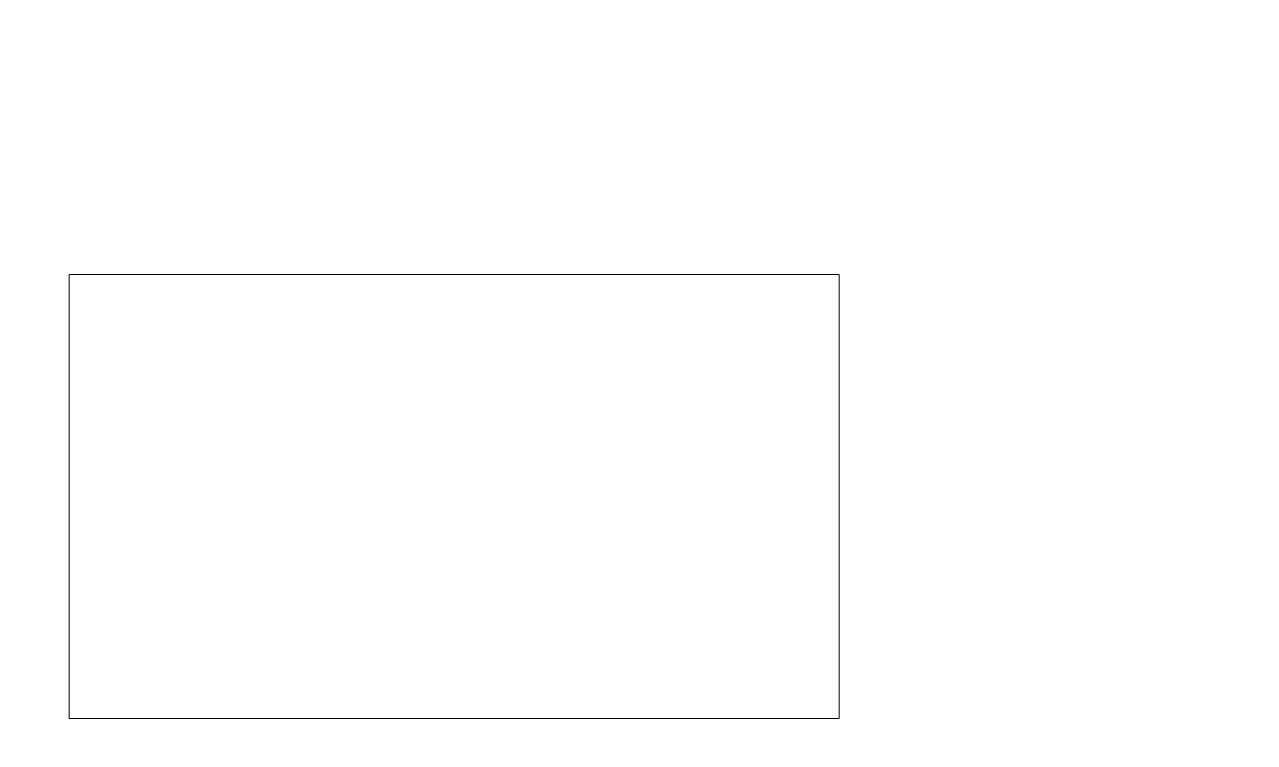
# Model space of a CAD drawing. Header units: centimetres. Extents: x -24 to 24.1, y -20.7 to 0.5.
# Drawn here: x -19.131 to -18.273, y -6.47 to -5.969 of the extents above; entities that cross this region are included whole.
import ezdxf

# ---------------------------------------------------------------- set-up
doc = ezdxf.new("R2010")
doc.units = ezdxf.units.CM
doc.header["$MEASUREMENT"] = 0
doc.layers.add('Layer 1', color=7, linetype='Continuous')

msp = doc.modelspace()

# ---------------------------------------------------------------- linework, layer by layer
at = {"layer": 'Layer 1', "color": 250, "lineweight": 9}
for points, knots in [([(-22.46104, -6.69829), (-22.46104, -6.69829), (-22.48467, -6.69829), (-22.48467, -6.69829), (-22.48467, -6.69829), (-22.31532, -6.69829), (-22.13873, -6.7413), (-21.99055, -6.82329), (-21.99055, -6.82329), (-21.99055, -6.82329), (-21.98896, -6.82548), (-21.98896, -6.82548), (-21.98896, -6.82548), (-21.84424, -6.98701), (-21.63402, -7.08867), (-21.40009, -7.08867), (-21.40009, -7.08867), (-21.17568, -7.08867), (-20.99973, -7.01502), (-20.87222, -6.89956), (-20.87222, -6.89956), (-20.87222, -6.89956), (-20.88558, -6.8983), (-20.88558, -6.8983), (-20.88558, -6.8983), (-20.88558, -6.8983), (-13.40008, -6.8983), (-13.40008, -6.8983), (-13.40008, -6.8983), (-13.0687, -6.8983), (-12.80007, -6.62967), (-12.80007, -6.2983), (-12.80007, -6.2983), (-12.80007, -5.96693), (-13.0687, -5.6983), (-13.40007, -5.6983), (-13.40007, -5.6983), (-13.40008, -5.6983), (-20.88556, -5.6983), (-20.88556, -5.6983), (-20.88556, -5.6983), (-20.88556, -5.6983), (-20.8736, -5.69581), (-20.8736, -5.69581), (-20.8736, -5.69581), (-21.001, -5.58106), (-21.17651, -5.50792), (-21.40006, -5.50792), (-21.40006, -5.50792), (-21.63435, -5.5079), (-21.84484, -5.60987), (-21.98958, -5.7718), (-21.98958, -5.7718), (-21.98958, -5.7718), (-21.99055, -5.77329), (-21.99055, -5.77329), (-21.99055, -5.77329), (-22.13873, -5.85528), (-22.31532, -5.89829), (-22.48467, -5.89829), (-22.48467, -5.89829), (-22.48467, -5.89829), (-22.46104, -5.89829), (-22.46104, -5.89829), (-22.46104, -5.89829), (-22.46104, -5.89829), (-22.73741, -5.89829), (-22.73741, -5.89829), (-22.73741, -5.89829), (-22.88032, -5.89829), (-23.01237, -5.97453), (-23.08383, -6.09829), (-23.08383, -6.09829), (-23.15528, -6.22205), (-23.15528, -6.37453), (-23.08383, -6.49829), (-23.08383, -6.49829), (-23.01237, -6.62205), (-22.88032, -6.69829), (-22.73741, -6.69829), (-22.73741, -6.69829), (-22.73741, -6.69829), (-22.46104, -6.69829), (-22.46104, -6.69829)], [0, 0, 0, 0, 0.0454545, 0.0454545, 0.0454545, 0.0454545, 0.0909091, 0.0909091, 0.0909091, 0.0909091, 0.1363636, 0.1363636, 0.1363636, 0.1363636, 0.1818182, 0.1818182, 0.1818182, 0.1818182, 0.2272727, 0.2272727, 0.2272727, 0.2272727, 0.2727273, 0.2727273, 0.2727273, 0.2727273, 0.3181818, 0.3181818, 0.3181818, 0.3181818, 0.3636364, 0.3636364, 0.3636364, 0.3636364, 0.4090909, 0.4090909, 0.4090909, 0.4090909, 0.4545455, 0.4545455, 0.4545455, 0.4545455, 0.5, 0.5, 0.5, 0.5, 0.5454545, 0.5454545, 0.5454545, 0.5454545, 0.5909091, 0.5909091, 0.5909091, 0.5909091, 0.6363636, 0.6363636, 0.6363636, 0.6363636, 0.6818182, 0.6818182, 0.6818182, 0.6818182, 0.7272727, 0.7272727, 0.7272727, 0.7272727, 0.7727273, 0.7727273, 0.7727273, 0.7727273, 0.8181818, 0.8181818, 0.8181818, 0.8181818, 0.8636364, 0.8636364, 0.8636364, 0.8636364, 0.9090909, 0.9090909, 0.9090909, 0.9090909, 1, 1, 1, 1]), ([(-18.56276, -6.14332), (-18.56276, -6.14332), (-19.10008, -6.14332), (-19.10008, -6.14332), (-19.10008, -6.14332), (-19.10008, -6.14332), (-19.10008, -6.45328), (-19.10008, -6.45328), (-19.10008, -6.45328), (-19.10008, -6.45328), (-18.56276, -6.45328), (-18.56276, -6.45328), (-18.56276, -6.45328), (-18.56276, -6.45328), (-18.56276, -6.14332), (-18.56276, -6.14332)], [0, 0, 0, 0, 0.2, 0.2, 0.2, 0.2, 0.4, 0.4, 0.4, 0.4, 0.6, 0.6, 0.6, 0.6, 1, 1, 1, 1])]:
    msp.add_open_spline(points, degree=3, knots=knots, dxfattribs=at)

doc.saveas('drawing.dxf')
